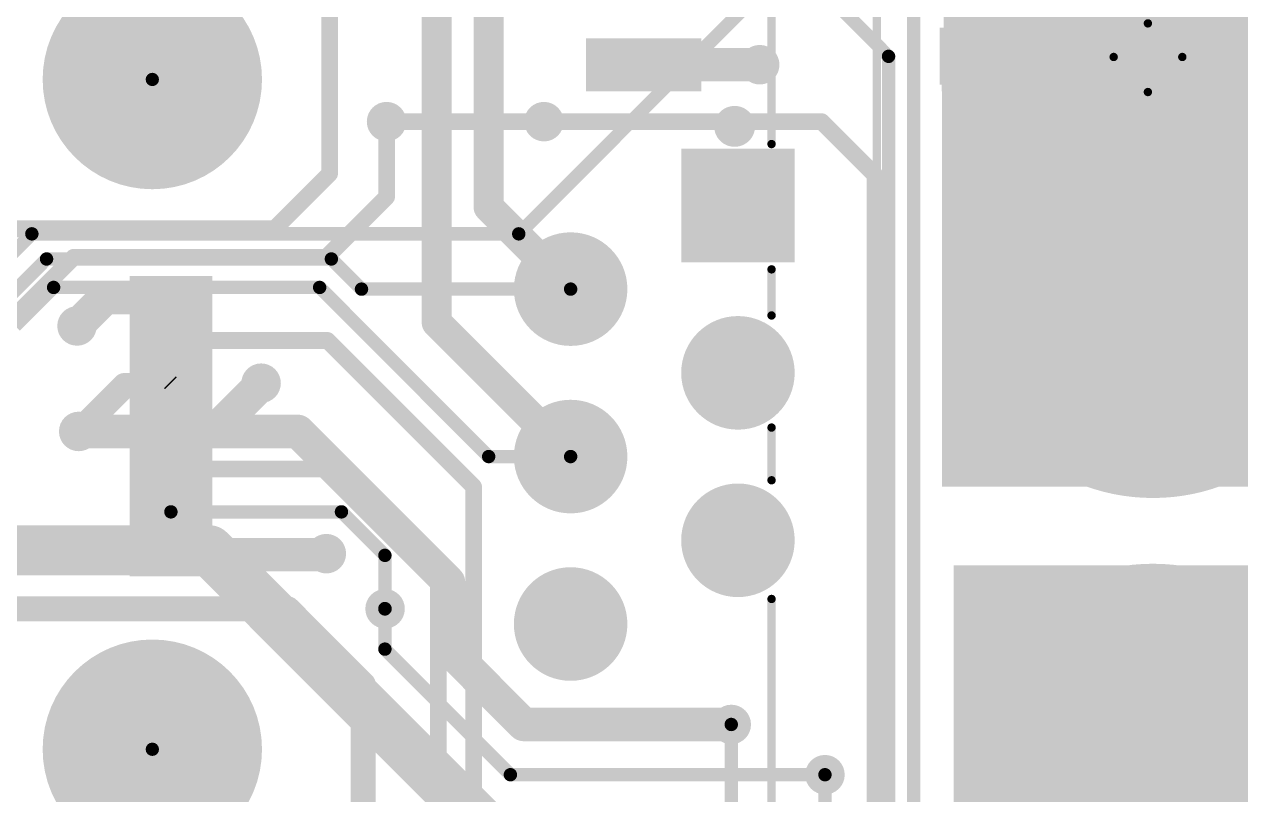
# Model space of a CAD drawing. Header units: millimetres. Extents: x -1.41 to 1.41, y -0.13 to 2.68.
# Drawn here: x -0.817 to -0.09, y 0.766 to 1.226 of the extents above; entities that cross this region are included whole.
import ezdxf

# ---------------------------------------------------------------- set-up
doc = ezdxf.new("R2010")
doc.units = ezdxf.units.MM
doc.header["$MEASUREMENT"] = 0
for name, color, linetype in [('BottomLayer', 5, 'Continuous'), ('BottomPaste', 16, 'Continuous'), ('BottomSolder', 6, 'Continuous'), ('Mechanical2', 216, 'Continuous'), ('MultiLayer', 9, 'Continuous'), ('PadHoleLayer', 156, 'Continuous'), ('TopLayer', 1, 'Continuous'), ('TopOverlay', 2, 'Continuous'), ('TopSolder', 216, 'Continuous'), ('ViaHoleLayer', 16, 'Continuous')]:
    doc.layers.add(name, color=color, linetype=linetype)

# ---------------------------------------------------------------- blocks, each defined once
blk = doc.blocks.new('SN74LVTH125PWR_B_1')
at = {"layer": 'BottomLayer'}
for points in [[(-0.12992, 0.08563), (-0.08858, 0.08563), (-0.08858, 0.06791), (-0.12992, 0.06791)], [(0.08858, 0.08563), (0.12992, 0.08563), (0.12992, 0.06791), (0.08858, 0.06791)], [(-0.12992, 0.06004), (-0.08858, 0.06004), (-0.08858, 0.04232), (-0.12992, 0.04232)], [(0.08858, 0.06004), (0.12992, 0.06004), (0.12992, 0.04232), (0.08858, 0.04232)], [(-0.12992, 0.03445), (-0.08858, 0.03445), (-0.08858, 0.01673), (-0.12992, 0.01673)], [(0.08858, 0.03445), (0.12992, 0.03445), (0.12992, 0.01673), (0.08858, 0.01673)], [(-0.12992, 0.00886), (-0.08858, 0.00886), (-0.08858, -0.00886), (-0.12992, -0.00886)], [(0.08858, 0.00886), (0.12992, 0.00886), (0.12992, -0.00886), (0.08858, -0.00886)], [(-0.12992, -0.01673), (-0.08858, -0.01673), (-0.08858, -0.03445), (-0.12992, -0.03445)], [(0.08858, -0.01673), (0.12992, -0.01673), (0.12992, -0.03445), (0.08858, -0.03445)], [(-0.12992, -0.04232), (-0.08858, -0.04232), (-0.08858, -0.06004), (-0.12992, -0.06004)], [(0.08858, -0.04232), (0.12992, -0.04232), (0.12992, -0.06004), (0.08858, -0.06004)], [(-0.12992, -0.06791), (-0.08858, -0.06791), (-0.08858, -0.08563), (-0.12992, -0.08563)], [(0.08858, -0.06791), (0.12992, -0.06791), (0.12992, -0.08563), (0.08858, -0.08563)]]:
    blk.add_hatch(color=5, dxfattribs=at).paths.add_polyline_path(points)
at = {"layer": 'BottomPaste'}
for points in [[(-0.12992, 0.08563), (-0.08858, 0.08563), (-0.08858, 0.06791), (-0.12992, 0.06791)], [(0.08858, 0.08563), (0.12992, 0.08563), (0.12992, 0.06791), (0.08858, 0.06791)], [(-0.12992, 0.06004), (-0.08858, 0.06004), (-0.08858, 0.04232), (-0.12992, 0.04232)], [(0.08858, 0.06004), (0.12992, 0.06004), (0.12992, 0.04232), (0.08858, 0.04232)], [(-0.12992, 0.03445), (-0.08858, 0.03445), (-0.08858, 0.01673), (-0.12992, 0.01673)], [(0.08858, 0.03445), (0.12992, 0.03445), (0.12992, 0.01673), (0.08858, 0.01673)], [(-0.12992, 0.00886), (-0.08858, 0.00886), (-0.08858, -0.00886), (-0.12992, -0.00886)], [(0.08858, 0.00886), (0.12992, 0.00886), (0.12992, -0.00886), (0.08858, -0.00886)], [(-0.12992, -0.01673), (-0.08858, -0.01673), (-0.08858, -0.03445), (-0.12992, -0.03445)], [(0.08858, -0.01673), (0.12992, -0.01673), (0.12992, -0.03445), (0.08858, -0.03445)], [(-0.12992, -0.04232), (-0.08858, -0.04232), (-0.08858, -0.06004), (-0.12992, -0.06004)], [(0.08858, -0.04232), (0.12992, -0.04232), (0.12992, -0.06004), (0.08858, -0.06004)], [(-0.12992, -0.06791), (-0.08858, -0.06791), (-0.08858, -0.08563), (-0.12992, -0.08563)], [(0.08858, -0.06791), (0.12992, -0.06791), (0.12992, -0.08563), (0.08858, -0.08563)]]:
    blk.add_hatch(color=16, dxfattribs=at).paths.add_polyline_path(points)
at = {"layer": 'BottomSolder'}
for points in [[(-0.13392, 0.08963), (-0.08458, 0.08963), (-0.08458, 0.06391), (-0.13392, 0.06391)], [(0.08458, 0.08963), (0.13392, 0.08963), (0.13392, 0.06391), (0.08458, 0.06391)], [(-0.13392, 0.06404), (-0.08458, 0.06404), (-0.08458, 0.03832), (-0.13392, 0.03832)], [(0.08458, 0.06404), (0.13392, 0.06404), (0.13392, 0.03832), (0.08458, 0.03832)], [(-0.13392, 0.03845), (-0.08458, 0.03845), (-0.08458, 0.01273), (-0.13392, 0.01273)], [(0.08458, 0.03845), (0.13392, 0.03845), (0.13392, 0.01273), (0.08458, 0.01273)], [(-0.13392, 0.01286), (-0.08458, 0.01286), (-0.08458, -0.01286), (-0.13392, -0.01286)], [(0.08458, 0.01286), (0.13392, 0.01286), (0.13392, -0.01286), (0.08458, -0.01286)], [(-0.13392, -0.01273), (-0.08458, -0.01273), (-0.08458, -0.03845), (-0.13392, -0.03845)], [(0.08458, -0.01273), (0.13392, -0.01273), (0.13392, -0.03845), (0.08458, -0.03845)], [(-0.13392, -0.03832), (-0.08458, -0.03832), (-0.08458, -0.06404), (-0.13392, -0.06404)], [(0.08458, -0.03832), (0.13392, -0.03832), (0.13392, -0.06404), (0.08458, -0.06404)], [(-0.13392, -0.06391), (-0.08458, -0.06391), (-0.08458, -0.08963), (-0.13392, -0.08963)], [(0.08458, -0.06391), (0.13392, -0.06391), (0.13392, -0.08963), (0.08458, -0.08963)]]:
    blk.add_hatch(color=6, dxfattribs=at).paths.add_polyline_path(points)
blk = doc.blocks.new('SOIC_8_B_13')
at = {"layer": 'BottomLayer'}
for points in [[(-0.13681, 0.06319), (-0.13681, 0.08681), (-0.07579, 0.08681), (-0.07579, 0.06319)], [(0.07579, 0.06319), (0.07579, 0.08681), (0.13681, 0.08681), (0.13681, 0.06319)], [(-0.13681, 0.01319), (-0.13681, 0.03681), (-0.07579, 0.03681), (-0.07579, 0.01319)], [(0.07579, 0.01319), (0.07579, 0.03681), (0.13681, 0.03681), (0.13681, 0.01319)], [(-0.13681, -0.03681), (-0.13681, -0.01319), (-0.07579, -0.01319), (-0.07579, -0.03681)], [(0.07579, -0.03681), (0.07579, -0.01319), (0.13681, -0.01319), (0.13681, -0.03681)], [(-0.13681, -0.08681), (-0.13681, -0.06319), (-0.07579, -0.06319), (-0.07579, -0.08681)], [(0.07579, -0.08681), (0.07579, -0.06319), (0.13681, -0.06319), (0.13681, -0.08681)]]:
    blk.add_hatch(color=5, dxfattribs=at).paths.add_polyline_path(points)
at = {"layer": 'BottomPaste'}
for points in [[(-0.13681, 0.06319), (-0.13681, 0.08681), (-0.07579, 0.08681), (-0.07579, 0.06319)], [(0.07579, 0.06319), (0.07579, 0.08681), (0.13681, 0.08681), (0.13681, 0.06319)], [(-0.13681, 0.01319), (-0.13681, 0.03681), (-0.07579, 0.03681), (-0.07579, 0.01319)], [(0.07579, 0.01319), (0.07579, 0.03681), (0.13681, 0.03681), (0.13681, 0.01319)], [(-0.13681, -0.03681), (-0.13681, -0.01319), (-0.07579, -0.01319), (-0.07579, -0.03681)], [(0.07579, -0.03681), (0.07579, -0.01319), (0.13681, -0.01319), (0.13681, -0.03681)], [(-0.13681, -0.08681), (-0.13681, -0.06319), (-0.07579, -0.06319), (-0.07579, -0.08681)], [(0.07579, -0.08681), (0.07579, -0.06319), (0.13681, -0.06319), (0.13681, -0.08681)]]:
    blk.add_hatch(color=16, dxfattribs=at).paths.add_polyline_path(points)
at = {"layer": 'BottomSolder'}
for points in [[(-0.14081, 0.05919), (-0.14081, 0.09081), (-0.07179, 0.09081), (-0.07179, 0.05919)], [(0.07179, 0.05919), (0.07179, 0.09081), (0.14081, 0.09081), (0.14081, 0.05919)], [(-0.14081, 0.00919), (-0.14081, 0.04081), (-0.07179, 0.04081), (-0.07179, 0.00919)], [(0.07179, 0.00919), (0.07179, 0.04081), (0.14081, 0.04081), (0.14081, 0.00919)], [(-0.14081, -0.04081), (-0.14081, -0.00919), (-0.07179, -0.00919), (-0.07179, -0.04081)], [(0.07179, -0.04081), (0.07179, -0.00919), (0.14081, -0.00919), (0.14081, -0.04081)], [(-0.14081, -0.09081), (-0.14081, -0.05919), (-0.07179, -0.05919), (-0.07179, -0.09081)], [(0.07179, -0.09081), (0.07179, -0.05919), (0.14081, -0.05919), (0.14081, -0.09081)]]:
    blk.add_hatch(color=6, dxfattribs=at).paths.add_polyline_path(points)
blk = doc.blocks.new('5520425_3_39')
at = {"layer": 'BottomLayer'}
blk.add_hatch(color=5, dxfattribs=at).paths.add_polyline_path([(-0.15472, 0.20492), (-0.09488, 0.20492), (-0.09488, 0.14508), (-0.15472, 0.14508)])
h = blk.add_hatch(color=5, dxfattribs=at)
edge = h.paths.add_edge_path()
edge.add_arc((-0.0248, 0.175), 0.02992, 0, 360)
h = blk.add_hatch(color=5, dxfattribs=at)
edge = h.paths.add_edge_path()
edge.add_arc((0.0752, 0.175), 0.02992, 0, 360)
h = blk.add_hatch(color=5, dxfattribs=at)
edge = h.paths.add_edge_path()
edge.add_arc((-0.0748, 0.075), 0.02992, 0, 360)
h = blk.add_hatch(color=5, dxfattribs=at)
edge = h.paths.add_edge_path()
edge.add_arc((0.0252, 0.075), 0.02992, 0, 360)
h = blk.add_hatch(color=5, dxfattribs=at)
edge = h.paths.add_edge_path()
edge.add_arc((0.1252, 0.075), 0.02992, 0, 360)
at = {"layer": 'BottomSolder'}
blk.add_hatch(color=6, dxfattribs=at).paths.add_polyline_path([(-0.15872, 0.20892), (-0.09088, 0.20892), (-0.09088, 0.14108), (-0.15872, 0.14108)])
h = blk.add_hatch(color=6, dxfattribs=at)
edge = h.paths.add_edge_path()
edge.add_arc((-0.0248, 0.175), 0.03392, 0, 360)
h = blk.add_hatch(color=6, dxfattribs=at)
edge = h.paths.add_edge_path()
edge.add_arc((0.0752, 0.175), 0.03392, 0, 360)
h = blk.add_hatch(color=6, dxfattribs=at)
edge = h.paths.add_edge_path()
edge.add_arc((-0.0748, 0.075), 0.03392, 0, 360)
h = blk.add_hatch(color=6, dxfattribs=at)
edge = h.paths.add_edge_path()
edge.add_arc((0.0252, 0.075), 0.03392, 0, 360)
h = blk.add_hatch(color=6, dxfattribs=at)
edge = h.paths.add_edge_path()
edge.add_arc((0.1252, 0.075), 0.03392, 0, 360)
h = blk.add_hatch(color=6, dxfattribs=at)
edge = h.paths.add_edge_path()
edge.add_arc((-0.2, -0.175), 0.004, 0, 360)
h = blk.add_hatch(color=6, dxfattribs=at)
edge = h.paths.add_edge_path()
edge.add_arc((0.2, -0.175), 0.004, 0, 360)
at = {"layer": 'MultiLayer'}
blk.add_hatch(color=9, dxfattribs=at).paths.add_polyline_path([(-0.15472, 0.20492), (-0.09488, 0.20492), (-0.09488, 0.14508), (-0.15472, 0.14508)])
h = blk.add_hatch(color=9, dxfattribs=at)
edge = h.paths.add_edge_path()
edge.add_arc((-0.0248, 0.175), 0.02992, 0, 360)
h = blk.add_hatch(color=9, dxfattribs=at)
edge = h.paths.add_edge_path()
edge.add_arc((0.0752, 0.175), 0.02992, 0, 360)
h = blk.add_hatch(color=9, dxfattribs=at)
edge = h.paths.add_edge_path()
edge.add_arc((-0.0748, 0.075), 0.02992, 0, 360)
h = blk.add_hatch(color=9, dxfattribs=at)
edge = h.paths.add_edge_path()
edge.add_arc((0.0252, 0.075), 0.02992, 0, 360)
h = blk.add_hatch(color=9, dxfattribs=at)
edge = h.paths.add_edge_path()
edge.add_arc((0.1252, 0.075), 0.02992, 0, 360)
at = {"layer": 'PadHoleLayer'}
h = blk.add_hatch(color=156, dxfattribs=at)
edge = h.paths.add_edge_path()
edge.add_arc((-0.1248, 0.175), 0.01772, 0, 360)
h = blk.add_hatch(color=156, dxfattribs=at)
edge = h.paths.add_edge_path()
edge.add_arc((-0.0248, 0.175), 0.01772, 0, 360)
h = blk.add_hatch(color=156, dxfattribs=at)
edge = h.paths.add_edge_path()
edge.add_arc((0.0752, 0.175), 0.01772, 0, 360)
h = blk.add_hatch(color=156, dxfattribs=at)
edge = h.paths.add_edge_path()
edge.add_arc((-0.0748, 0.075), 0.01772, 0, 360)
h = blk.add_hatch(color=156, dxfattribs=at)
edge = h.paths.add_edge_path()
edge.add_arc((0.0252, 0.075), 0.01772, 0, 360)
h = blk.add_hatch(color=156, dxfattribs=at)
edge = h.paths.add_edge_path()
edge.add_arc((0.1252, 0.075), 0.01772, 0, 360)
h = blk.add_hatch(color=156, dxfattribs=at)
edge = h.paths.add_edge_path()
edge.add_arc((-0.2, -0.175), 0.06555, 0, 360)
h = blk.add_hatch(color=156, dxfattribs=at)
edge = h.paths.add_edge_path()
edge.add_arc((0.2, -0.175), 0.06555, 0, 360)
at = {"layer": 'TopLayer'}
blk.add_hatch(color=1, dxfattribs=at).paths.add_polyline_path([(-0.15472, 0.20492), (-0.09488, 0.20492), (-0.09488, 0.14508), (-0.15472, 0.14508)])
h = blk.add_hatch(color=1, dxfattribs=at)
edge = h.paths.add_edge_path()
edge.add_arc((-0.0248, 0.175), 0.02992, 0, 360)
h = blk.add_hatch(color=1, dxfattribs=at)
edge = h.paths.add_edge_path()
edge.add_arc((0.0752, 0.175), 0.02992, 0, 360)
h = blk.add_hatch(color=1, dxfattribs=at)
edge = h.paths.add_edge_path()
edge.add_arc((-0.0748, 0.075), 0.02992, 0, 360)
h = blk.add_hatch(color=1, dxfattribs=at)
edge = h.paths.add_edge_path()
edge.add_arc((0.0252, 0.075), 0.02992, 0, 360)
h = blk.add_hatch(color=1, dxfattribs=at)
edge = h.paths.add_edge_path()
edge.add_arc((0.1252, 0.075), 0.02992, 0, 360)
at = {"layer": 'TopSolder'}
blk.add_hatch(color=216, dxfattribs=at).paths.add_polyline_path([(-0.15872, 0.20892), (-0.09088, 0.20892), (-0.09088, 0.14108), (-0.15872, 0.14108)])
h = blk.add_hatch(color=216, dxfattribs=at)
edge = h.paths.add_edge_path()
edge.add_arc((-0.0248, 0.175), 0.03392, 0, 360)
h = blk.add_hatch(color=216, dxfattribs=at)
edge = h.paths.add_edge_path()
edge.add_arc((0.0752, 0.175), 0.03392, 0, 360)
h = blk.add_hatch(color=216, dxfattribs=at)
edge = h.paths.add_edge_path()
edge.add_arc((-0.0748, 0.075), 0.03392, 0, 360)
h = blk.add_hatch(color=216, dxfattribs=at)
edge = h.paths.add_edge_path()
edge.add_arc((0.0252, 0.075), 0.03392, 0, 360)
h = blk.add_hatch(color=216, dxfattribs=at)
edge = h.paths.add_edge_path()
edge.add_arc((0.1252, 0.075), 0.03392, 0, 360)
h = blk.add_hatch(color=216, dxfattribs=at)
edge = h.paths.add_edge_path()
edge.add_arc((-0.2, -0.175), 0.004, 0, 360)
h = blk.add_hatch(color=216, dxfattribs=at)
edge = h.paths.add_edge_path()
edge.add_arc((0.2, -0.175), 0.004, 0, 360)
at = {"layer": 'TopOverlay', "const_width": 0.005}
for points in [[(-0.26752, -0.1002), (-0.26752, 0.19508)], [(-0.16142, 0.19508), (-0.26752, 0.19508)], [(-0.05906, 0.19508), (-0.08661, 0.19508)], [(0.03937, 0.19508), (0.00787, 0.19508)], [(0.26752, 0.19508), (0.11024, 0.19508)], [(0.26752, -0.10807), (0.26752, 0.19508)], [(-0.26752, -0.43524), (-0.26752, -0.24193)], [(0.26752, -0.43524), (0.26752, -0.24193)], [(0.26752, -0.43524), (-0.26752, -0.43524)]]:
    blk.add_lwpolyline(points, dxfattribs=at)
at = {"layer": 'TopOverlay'}
for points, const_width in [([(-0.26877, 0.19508, 1), (-0.26627, 0.19508, 1)], 0.0025), ([(-0.26877, 0.19508, 1), (-0.26627, 0.19508, 1)], 0.0025), ([(-0.16267, 0.19508, 1), (-0.16017, 0.19508, 1)], 0.0025), ([(-0.08786, 0.19508, 1), (-0.08536, 0.19508, 1)], 0.0025), ([(-0.06031, 0.19508, 1), (-0.05781, 0.19508, 1)], 0.0025), ([(0.00662, 0.19508, 1), (0.00912, 0.19508, 1)], 0.0025), ([(0.03812, 0.19508, 1), (0.04062, 0.19508, 1)], 0.0025), ([(0.10899, 0.19508, 1), (0.11149, 0.19508, 1)], 0.0025), ([(0.26627, 0.19508, 1), (0.26877, 0.19508, 1)], 0.0025), ([(0.26627, 0.19508, 1), (0.26877, 0.19508, 1)], 0.0025), ([(-0.16479, 0.173, 1), (-0.17921, 0.173, 1)], 0.01), ([(-0.18171, 0.173, 1), (-0.17671, 0.173, 1)], 0.005), ([(-0.16729, 0.173, 1), (-0.16229, 0.173, 1)], 0.005), ([(-0.26877, -0.1002, 1), (-0.26627, -0.1002, 1)], 0.0025), ([(0.26627, -0.10807, 1), (0.26877, -0.10807, 1)], 0.0025), ([(-0.26877, -0.24193, 1), (-0.26627, -0.24193, 1)], 0.0025), ([(0.26627, -0.24193, 1), (0.26877, -0.24193, 1)], 0.0025), ([(-0.26877, -0.43524, 1), (-0.26627, -0.43524, 1)], 0.0025), ([(-0.26877, -0.43524, 1), (-0.26627, -0.43524, 1)], 0.0025), ([(0.26627, -0.43524, 1), (0.26877, -0.43524, 1)], 0.0025), ([(0.26627, -0.43524, 1), (0.26877, -0.43524, 1)], 0.0025)]:
    blk.add_lwpolyline(points, format="xyb", close=True, dxfattribs=dict(at, const_width=const_width))
blk = doc.blocks.new('PRT_10474_130')
at = {"layer": 'BottomLayer'}
h = blk.add_hatch(color=5, dxfattribs=at)
edge = h.paths.add_edge_path()
edge.add_arc((-0.1378, 0), 0.11417, 0, 360)
h = blk.add_hatch(color=5, dxfattribs=at)
edge = h.paths.add_edge_path()
edge.add_arc((0.1378, 0), 0.11417, 0, 360)
at = {"layer": 'BottomSolder'}
h = blk.add_hatch(color=6, dxfattribs=at)
edge = h.paths.add_edge_path()
edge.add_arc((-0.1378, 0), 0.11817, 0, 360)
h = blk.add_hatch(color=6, dxfattribs=at)
edge = h.paths.add_edge_path()
edge.add_arc((0.1378, 0), 0.11817, 0, 360)
at = {"layer": 'MultiLayer'}
h = blk.add_hatch(color=9, dxfattribs=at)
edge = h.paths.add_edge_path()
edge.add_arc((-0.1378, 0), 0.11417, 0, 360)
h = blk.add_hatch(color=9, dxfattribs=at)
edge = h.paths.add_edge_path()
edge.add_arc((0.1378, 0), 0.11417, 0, 360)
at = {"layer": 'PadHoleLayer'}
h = blk.add_hatch(color=156, dxfattribs=at)
edge = h.paths.add_edge_path()
edge.add_arc((-0.1378, 0), 0.09055, 0, 360)
h = blk.add_hatch(color=156, dxfattribs=at)
edge = h.paths.add_edge_path()
edge.add_arc((0.1378, 0), 0.09055, 0, 360)
at = {"layer": 'TopLayer'}
h = blk.add_hatch(color=1, dxfattribs=at)
edge = h.paths.add_edge_path()
edge.add_arc((-0.1378, 0), 0.11417, 0, 360)
h = blk.add_hatch(color=1, dxfattribs=at)
edge = h.paths.add_edge_path()
edge.add_arc((0.1378, 0), 0.11417, 0, 360)
at = {"layer": 'TopSolder'}
h = blk.add_hatch(color=216, dxfattribs=at)
edge = h.paths.add_edge_path()
edge.add_arc((-0.1378, 0), 0.11817, 0, 360)
h = blk.add_hatch(color=216, dxfattribs=at)
edge = h.paths.add_edge_path()
edge.add_arc((0.1378, 0), 0.11817, 0, 360)
at = {"layer": 'TopOverlay', "const_width": 0.005}
for points in [[(-0.21, 0.165), (-0.266, 0.109)], [(-0.21, 0.165), (0.311, 0.165)], [(0.311, 0.165), (0.311, -0.16)], [(-0.266, 0.109), (-0.318, 0.057)], [(-0.318, 0.057), (-0.318, -0.052)], [(0.283, 0.02345), (0.283, -0.01755)], [(-0.30308, 0.003), (-0.26208, 0.003)], [(0.26208, 0.003), (0.30308, 0.003)], [(-0.318, -0.052), (-0.266, -0.104)], [(-0.266, -0.104), (-0.21, -0.16)], [(-0.21, -0.16), (0.311, -0.16)]]:
    blk.add_lwpolyline(points, dxfattribs=at)
at = {"layer": 'TopOverlay', "const_width": 0.0025}
for points in [[(-0.21125, 0.165, 1), (-0.20875, 0.165, 1)], [(-0.21125, 0.165, 1), (-0.20875, 0.165, 1)], [(0.30975, 0.165, 1), (0.31225, 0.165, 1)], [(0.30975, 0.165, 1), (0.31225, 0.165, 1)], [(-0.26725, 0.109, 1), (-0.26475, 0.109, 1)], [(-0.26725, 0.109, 1), (-0.26475, 0.109, 1)], [(-0.31925, 0.057, 1), (-0.31675, 0.057, 1)], [(-0.31925, 0.057, 1), (-0.31675, 0.057, 1)], [(0.28175, 0.02345, 1), (0.28425, 0.02345, 1)], [(-0.30433, 0.003, 1), (-0.30183, 0.003, 1)], [(-0.26333, 0.003, 1), (-0.26083, 0.003, 1)], [(0.26083, 0.003, 1), (0.26333, 0.003, 1)], [(0.30183, 0.003, 1), (0.30433, 0.003, 1)], [(0.28175, -0.01755, 1), (0.28425, -0.01755, 1)], [(-0.31925, -0.052, 1), (-0.31675, -0.052, 1)], [(-0.31925, -0.052, 1), (-0.31675, -0.052, 1)], [(-0.26725, -0.104, 1), (-0.26475, -0.104, 1)], [(-0.26725, -0.104, 1), (-0.26475, -0.104, 1)], [(-0.21125, -0.16, 1), (-0.20875, -0.16, 1)], [(-0.21125, -0.16, 1), (-0.20875, -0.16, 1)], [(0.30975, -0.16, 1), (0.31225, -0.16, 1)], [(0.30975, -0.16, 1), (0.31225, -0.16, 1)]]:
    blk.add_lwpolyline(points, format="xyb", close=True, dxfattribs=at)

msp = doc.modelspace()

# ---------------------------------------------------------------- hatches: boundary and pattern name
at = {"layer": 'BottomLayer'}
for points in [[(-0.082, 1.294), (-0.18704, 1.294), (-0.18704, 1.19), (-0.082, 1.19)], [(-0.152, 1.19), (-0.152, 1.22404), (-0.26943, 1.22404), (-0.26943, 1.19)], [(-0.261, 0.72), (-0.03, 0.72), (-0.03, 0.903), (-0.261, 0.903)], [(-0.102, 0.775), (0.28, 0.775), (0.28, 0.842), (-0.102, 0.842)]]:
    msp.add_hatch(color=5, dxfattribs=at).paths.add_polyline_path(points)
h = msp.add_hatch(color=5, dxfattribs=at)
edge = h.paths.add_edge_path()
edge.add_arc((-0.377, 1.202), 0.01181, 0, 360)
h = msp.add_hatch(color=5, dxfattribs=at)
edge = h.paths.add_edge_path()
edge.add_arc((-0.6, 1.168), 0.01181, 0, 360)
h = msp.add_hatch(color=5, dxfattribs=at)
edge = h.paths.add_edge_path()
edge.add_arc((-0.50595, 1.168), 0.01181, 0, 360)
h = msp.add_hatch(color=5, dxfattribs=at)
edge = h.paths.add_edge_path()
edge.add_arc((-0.785, 1.046), 0.01181, 0, 360)
h = msp.add_hatch(color=5, dxfattribs=at)
edge = h.paths.add_edge_path()
edge.add_arc((-0.675, 1.01181), 0.01181, 0, 360)
h = msp.add_hatch(color=5, dxfattribs=at)
edge = h.paths.add_edge_path()
edge.add_arc((-0.784, 0.983), 0.01181, 0, 360)
h = msp.add_hatch(color=5, dxfattribs=at)
edge = h.paths.add_edge_path()
edge.add_arc((-0.796, 0.912), 0.01181, 0, 360)
h = msp.add_hatch(color=5, dxfattribs=at)
edge = h.paths.add_edge_path()
edge.add_arc((-0.636, 0.91), 0.01181, 0, 360)
h = msp.add_hatch(color=5, dxfattribs=at)
edge = h.paths.add_edge_path()
edge.add_arc((-0.6009, 0.8771), 0.01181, 0, 360)
h = msp.add_hatch(color=5, dxfattribs=at)
edge = h.paths.add_edge_path()
edge.add_arc((-0.394, 0.808), 0.01181, 0, 360)
h = msp.add_hatch(color=5, dxfattribs=at)
edge = h.paths.add_edge_path()
edge.add_arc((-0.338, 0.778), 0.01181, 0, 360)
at = {"layer": 'BottomSolder'}
h = msp.add_hatch(color=6, dxfattribs=at)
edge = h.paths.add_edge_path()
edge.add_arc((-0.377, 1.202), 0.00591, 0, 360)
h = msp.add_hatch(color=6, dxfattribs=at)
edge = h.paths.add_edge_path()
edge.add_arc((-0.6, 1.168), 0.00591, 0, 360)
h = msp.add_hatch(color=6, dxfattribs=at)
edge = h.paths.add_edge_path()
edge.add_arc((-0.50595, 1.168), 0.00591, 0, 360)
h = msp.add_hatch(color=6, dxfattribs=at)
edge = h.paths.add_edge_path()
edge.add_arc((-0.785, 1.046), 0.00591, 0, 360)
h = msp.add_hatch(color=6, dxfattribs=at)
edge = h.paths.add_edge_path()
edge.add_arc((-0.675, 1.01181), 0.00591, 0, 360)
h = msp.add_hatch(color=6, dxfattribs=at)
edge = h.paths.add_edge_path()
edge.add_arc((-0.784, 0.983), 0.00591, 0, 360)
h = msp.add_hatch(color=6, dxfattribs=at)
edge = h.paths.add_edge_path()
edge.add_arc((-0.796, 0.912), 0.00591, 0, 360)
h = msp.add_hatch(color=6, dxfattribs=at)
edge = h.paths.add_edge_path()
edge.add_arc((-0.636, 0.91), 0.00591, 0, 360)
h = msp.add_hatch(color=6, dxfattribs=at)
edge = h.paths.add_edge_path()
edge.add_arc((-0.6009, 0.8771), 0.00591, 0, 360)
h = msp.add_hatch(color=6, dxfattribs=at)
edge = h.paths.add_edge_path()
edge.add_arc((-0.394, 0.808), 0.00591, 0, 360)
h = msp.add_hatch(color=6, dxfattribs=at)
edge = h.paths.add_edge_path()
edge.add_arc((-0.338, 0.778), 0.00591, 0, 360)
at = {"layer": 'TopLayer'}
for points in [[(-0.267, 1.178), (0.107, 1.178), (0.107, 1.243), (-0.267, 1.243)], [(-0.268, 0.95), (-0.031, 0.95), (-0.031, 1.221), (-0.268, 1.221)]]:
    msp.add_hatch(color=1, dxfattribs=at).paths.add_polyline_path(points)
h = msp.add_hatch(color=1, dxfattribs=at)
edge = h.paths.add_edge_path()
edge.add_arc((-0.377, 1.202), 0.01181, 0, 360)
h = msp.add_hatch(color=1, dxfattribs=at)
edge = h.paths.add_edge_path()
edge.add_arc((-0.6, 1.168), 0.01181, 0, 360)
h = msp.add_hatch(color=1, dxfattribs=at)
edge = h.paths.add_edge_path()
edge.add_arc((-0.50595, 1.168), 0.01181, 0, 360)
h = msp.add_hatch(color=1, dxfattribs=at)
edge = h.paths.add_edge_path()
edge.add_arc((-0.785, 1.046), 0.01181, 0, 360)
h = msp.add_hatch(color=1, dxfattribs=at)
edge = h.paths.add_edge_path()
edge.add_arc((-0.675, 1.01181), 0.01181, 0, 360)
h = msp.add_hatch(color=1, dxfattribs=at)
edge = h.paths.add_edge_path()
edge.add_arc((-0.784, 0.983), 0.01181, 0, 360)
h = msp.add_hatch(color=1, dxfattribs=at)
edge = h.paths.add_edge_path()
edge.add_arc((-0.796, 0.912), 0.01181, 0, 360)
h = msp.add_hatch(color=1, dxfattribs=at)
edge = h.paths.add_edge_path()
edge.add_arc((-0.636, 0.91), 0.01181, 0, 360)
h = msp.add_hatch(color=1, dxfattribs=at)
edge = h.paths.add_edge_path()
edge.add_arc((-0.6009, 0.8771), 0.01181, 0, 360)
h = msp.add_hatch(color=1, dxfattribs=at)
edge = h.paths.add_edge_path()
edge.add_arc((-0.394, 0.808), 0.01181, 0, 360)
h = msp.add_hatch(color=1, dxfattribs=at)
edge = h.paths.add_edge_path()
edge.add_arc((-0.338, 0.778), 0.01181, 0, 360)
at = {"layer": 'TopSolder'}
h = msp.add_hatch(color=216, dxfattribs=at)
edge = h.paths.add_edge_path()
edge.add_arc((-0.377, 1.202), 0.00591, 0, 360)
h = msp.add_hatch(color=216, dxfattribs=at)
edge = h.paths.add_edge_path()
edge.add_arc((-0.6, 1.168), 0.00591, 0, 360)
h = msp.add_hatch(color=216, dxfattribs=at)
edge = h.paths.add_edge_path()
edge.add_arc((-0.50595, 1.168), 0.00591, 0, 360)
h = msp.add_hatch(color=216, dxfattribs=at)
edge = h.paths.add_edge_path()
edge.add_arc((-0.785, 1.046), 0.00591, 0, 360)
h = msp.add_hatch(color=216, dxfattribs=at)
edge = h.paths.add_edge_path()
edge.add_arc((-0.675, 1.01181), 0.00591, 0, 360)
h = msp.add_hatch(color=216, dxfattribs=at)
edge = h.paths.add_edge_path()
edge.add_arc((-0.784, 0.983), 0.00591, 0, 360)
h = msp.add_hatch(color=216, dxfattribs=at)
edge = h.paths.add_edge_path()
edge.add_arc((-0.796, 0.912), 0.00591, 0, 360)
h = msp.add_hatch(color=216, dxfattribs=at)
edge = h.paths.add_edge_path()
edge.add_arc((-0.636, 0.91), 0.00591, 0, 360)
h = msp.add_hatch(color=216, dxfattribs=at)
edge = h.paths.add_edge_path()
edge.add_arc((-0.6009, 0.8771), 0.00591, 0, 360)
h = msp.add_hatch(color=216, dxfattribs=at)
edge = h.paths.add_edge_path()
edge.add_arc((-0.394, 0.808), 0.00591, 0, 360)
h = msp.add_hatch(color=216, dxfattribs=at)
edge = h.paths.add_edge_path()
edge.add_arc((-0.338, 0.778), 0.00591, 0, 360)
at = {"layer": 'ViaHoleLayer'}
h = msp.add_hatch(color=16, dxfattribs=at)
edge = h.paths.add_edge_path()
edge.add_arc((-0.377, 1.202), 0.00591, 0, 360)
h = msp.add_hatch(color=16, dxfattribs=at)
edge = h.paths.add_edge_path()
edge.add_arc((-0.6, 1.168), 0.00591, 0, 360)
h = msp.add_hatch(color=16, dxfattribs=at)
edge = h.paths.add_edge_path()
edge.add_arc((-0.50595, 1.168), 0.00591, 0, 360)
h = msp.add_hatch(color=16, dxfattribs=at)
edge = h.paths.add_edge_path()
edge.add_arc((-0.785, 1.046), 0.00591, 0, 360)
h = msp.add_hatch(color=16, dxfattribs=at)
edge = h.paths.add_edge_path()
edge.add_arc((-0.675, 1.01181), 0.00591, 0, 360)
h = msp.add_hatch(color=16, dxfattribs=at)
edge = h.paths.add_edge_path()
edge.add_arc((-0.784, 0.983), 0.00591, 0, 360)
h = msp.add_hatch(color=16, dxfattribs=at)
edge = h.paths.add_edge_path()
edge.add_arc((-0.796, 0.912), 0.00591, 0, 360)
h = msp.add_hatch(color=16, dxfattribs=at)
edge = h.paths.add_edge_path()
edge.add_arc((-0.636, 0.91), 0.00591, 0, 360)
h = msp.add_hatch(color=16, dxfattribs=at)
edge = h.paths.add_edge_path()
edge.add_arc((-0.6009, 0.8771), 0.00591, 0, 360)
h = msp.add_hatch(color=16, dxfattribs=at)
edge = h.paths.add_edge_path()
edge.add_arc((-0.394, 0.808), 0.00591, 0, 360)
h = msp.add_hatch(color=16, dxfattribs=at)
edge = h.paths.add_edge_path()
edge.add_arc((-0.338, 0.778), 0.00591, 0, 360)

# ---------------------------------------------------------------- linework, layer by layer
at = {"layer": 'BottomLayer'}
for points, const_width in [([(-0.57, 1.04799), (-0.57, 1.535)], 0.018), ([(-0.539, 1.11699), (-0.539, 1.48861)], 0.018), ([(-0.63405, 1.13695), (-0.63405, 1.25105)], 0.01), ([(-0.4463, 1.202), (-0.377, 1.202)], 0.02), ([(-0.6, 1.123), (-0.6, 1.168)], 0.01), ([(-0.50595, 1.168), (-0.34, 1.168)], 0.01), ([(-0.34, 1.168), (-0.308, 1.136)], 0.01), ([(-0.667, 1.104), (-0.63405, 1.13695)], 0.01), ([(-0.308, 0.74063), (-0.308, 1.136)], 0.01), ([(-0.636, 1.087), (-0.6, 1.123)], 0.01), ([(-0.539, 1.11699), (-0.49, 1.06799)], 0.018), ([(-0.825, 1.104), (-0.667, 1.104)], 0.01), ([(-0.822, 1.052), (-0.787, 1.087)], 0.01), ([(-0.787, 1.087), (-0.636, 1.087)], 0.01), ([(-0.785, 1.046), (-0.76808, 1.06292)], 0.02), ([(-0.76808, 1.06292), (-0.7289, 1.06292)], 0.02), ([(-0.57, 1.04799), (-0.49, 0.96799)], 0.018), ([(-0.7289, 1.03733), (-0.63533, 1.03733)], 0.01), ([(-0.63533, 1.03733), (-0.548, 0.95)], 0.01), ([(-0.784, 0.983), (-0.75662, 1.01038)], 0.015), ([(-0.75662, 1.01038), (-0.74207, 1.01038)], 0.015), ([(-0.74207, 1.01038), (-0.7415, 1.01095)], 0.015), ([(-0.7415, 1.01095), (-0.73109, 1.01095)], 0.015), ([(-0.69985, 0.98615), (-0.675, 1.011)], 0.02), ([(-0.675, 1.011), (-0.675, 1.01181)], 0.02), ([(-0.72953, 1.01237), (-0.7289, 1.01174)], 0.01), ([(-0.7289, 0.98615), (-0.69985, 0.98615)], 0.02), ([(-0.7289, 0.96056), (-0.62656, 0.96056)], 0.01), ([(-0.62656, 0.96056), (-0.569, 0.903)], 0.01), ([(-0.548, 0.595), (-0.548, 0.95)], 0.01), ([(-0.7289, 0.93497), (-0.62697, 0.93497)], 0.008), ([(-0.62697, 0.93497), (-0.601, 0.909)], 0.008), ([(-0.864, 0.912), (-0.796, 0.912)], 0.03), ([(-0.7289, 0.90938), (-0.63662, 0.90938)], 0.02), ([(-0.601, 0.87721), (-0.601, 0.909)], 0.008), ([(-0.569, 0.605), (-0.569, 0.903)], 0.01), ([(-0.915, 0.877), (-0.659, 0.877)], 0.015), ([(-0.659, 0.877), (-0.614, 0.832)], 0.015), ([(-0.601, 0.87721), (-0.6009, 0.8771)], 0.008), ([(-0.614, 0.717), (-0.614, 0.832)], 0.015), ([(-0.394, 0.752), (-0.394, 0.808)], 0.008), ([(-0.338, 0.74), (-0.338, 0.778)], 0.008)]:
    msp.add_lwpolyline(points, dxfattribs=dict(at, const_width=const_width))
for points, const_width in [([(-0.4513, 1.202, 1), (-0.4413, 1.202, 1)], 0.01), ([(-0.382, 1.202, 1), (-0.372, 1.202, 1)], 0.01), ([(-0.6025, 1.168, 1), (-0.5975, 1.168, 1)], 0.005), ([(-0.50845, 1.168, 1), (-0.50345, 1.168, 1)], 0.005), ([(-0.3425, 1.168, 1), (-0.3375, 1.168, 1)], 0.005), ([(-0.3425, 1.168, 1), (-0.3375, 1.168, 1)], 0.005), ([(-0.63655, 1.13695, 1), (-0.63155, 1.13695, 1)], 0.005), ([(-0.63655, 1.13695, 1), (-0.63155, 1.13695, 1)], 0.005), ([(-0.3105, 1.136, 1), (-0.3055, 1.136, 1)], 0.005), ([(-0.3105, 1.136, 1), (-0.3055, 1.136, 1)], 0.005), ([(-0.6025, 1.123, 1), (-0.5975, 1.123, 1)], 0.005), ([(-0.6025, 1.123, 1), (-0.5975, 1.123, 1)], 0.005), ([(-0.5435, 1.11699, 1), (-0.5345, 1.11699, 1)], 0.009), ([(-0.5435, 1.11699, 1), (-0.5345, 1.11699, 1)], 0.009), ([(-0.6695, 1.104, 1), (-0.6645, 1.104, 1)], 0.005), ([(-0.6695, 1.104, 1), (-0.6645, 1.104, 1)], 0.005), ([(-0.7895, 1.087, 1), (-0.7845, 1.087, 1)], 0.005), ([(-0.7895, 1.087, 1), (-0.7845, 1.087, 1)], 0.005), ([(-0.6385, 1.087, 1), (-0.6335, 1.087, 1)], 0.005), ([(-0.6385, 1.087, 1), (-0.6335, 1.087, 1)], 0.005), ([(-0.4945, 1.06799, 1), (-0.4855, 1.06799, 1)], 0.009), ([(-0.77308, 1.06292, 1), (-0.76308, 1.06292, 1)], 0.01), ([(-0.77308, 1.06292, 1), (-0.76308, 1.06292, 1)], 0.01), ([(-0.7339, 1.06292, 1), (-0.7239, 1.06292, 1)], 0.01), ([(-0.79, 1.046, 1), (-0.78, 1.046, 1)], 0.01), ([(-0.5745, 1.04799, 1), (-0.5655, 1.04799, 1)], 0.009), ([(-0.5745, 1.04799, 1), (-0.5655, 1.04799, 1)], 0.009), ([(-0.7314, 1.03733, 1), (-0.7264, 1.03733, 1)], 0.005), ([(-0.63783, 1.03733, 1), (-0.63283, 1.03733, 1)], 0.005), ([(-0.63783, 1.03733, 1), (-0.63283, 1.03733, 1)], 0.005), ([(-0.76037, 1.01038, 1), (-0.75287, 1.01038, 1)], 0.0075), ([(-0.76037, 1.01038, 1), (-0.75287, 1.01038, 1)], 0.0075), ([(-0.74582, 1.01038, 1), (-0.73832, 1.01038, 1)], 0.0075), ([(-0.74582, 1.01038, 1), (-0.73832, 1.01038, 1)], 0.0075), ([(-0.74525, 1.01095, 1), (-0.73775, 1.01095, 1)], 0.0075), ([(-0.74525, 1.01095, 1), (-0.73775, 1.01095, 1)], 0.0075), ([(-0.73484, 1.01095, 1), (-0.72734, 1.01095, 1)], 0.0075), ([(-0.68, 1.01181, 1), (-0.67, 1.01181, 1)], 0.01), ([(-0.68, 1.011, 1), (-0.67, 1.011, 1)], 0.01), ([(-0.68, 1.011, 1), (-0.67, 1.011, 1)], 0.01), ([(-0.73203, 1.01237, 1), (-0.72703, 1.01237, 1)], 0.005), ([(-0.7314, 1.01174, 1), (-0.7264, 1.01174, 1)], 0.005), ([(-0.7339, 0.98615, 1), (-0.7239, 0.98615, 1)], 0.01), ([(-0.70485, 0.98615, 1), (-0.69485, 0.98615, 1)], 0.01), ([(-0.70485, 0.98615, 1), (-0.69485, 0.98615, 1)], 0.01), ([(-0.78775, 0.983, 1), (-0.78025, 0.983, 1)], 0.0075), ([(-0.4945, 0.96799, 1), (-0.4855, 0.96799, 1)], 0.009), ([(-0.7314, 0.96056, 1), (-0.7264, 0.96056, 1)], 0.005), ([(-0.62906, 0.96056, 1), (-0.62406, 0.96056, 1)], 0.005), ([(-0.62906, 0.96056, 1), (-0.62406, 0.96056, 1)], 0.005), ([(-0.5505, 0.95, 1), (-0.5455, 0.95, 1)], 0.005), ([(-0.5505, 0.95, 1), (-0.5455, 0.95, 1)], 0.005), ([(-0.7309, 0.93497, 1), (-0.7269, 0.93497, 1)], 0.004), ([(-0.62897, 0.93497, 1), (-0.62497, 0.93497, 1)], 0.004), ([(-0.62897, 0.93497, 1), (-0.62497, 0.93497, 1)], 0.004), ([(-0.8035, 0.912, 1), (-0.7885, 0.912, 1)], 0.015), ([(-0.7339, 0.90938, 1), (-0.7239, 0.90938, 1)], 0.01), ([(-0.64162, 0.90938, 1), (-0.63162, 0.90938, 1)], 0.01), ([(-0.603, 0.909, 1), (-0.599, 0.909, 1)], 0.004), ([(-0.603, 0.909, 1), (-0.599, 0.909, 1)], 0.004), ([(-0.5715, 0.903, 1), (-0.5665, 0.903, 1)], 0.005), ([(-0.5715, 0.903, 1), (-0.5665, 0.903, 1)], 0.005), ([(-0.66275, 0.877, 1), (-0.65525, 0.877, 1)], 0.0075), ([(-0.66275, 0.877, 1), (-0.65525, 0.877, 1)], 0.0075), ([(-0.603, 0.87721, 1), (-0.599, 0.87721, 1)], 0.004), ([(-0.603, 0.87721, 1), (-0.599, 0.87721, 1)], 0.004), ([(-0.6029, 0.8771, 1), (-0.5989, 0.8771, 1)], 0.004), ([(-0.61775, 0.832, 1), (-0.61025, 0.832, 1)], 0.0075), ([(-0.61775, 0.832, 1), (-0.61025, 0.832, 1)], 0.0075), ([(-0.396, 0.808, 1), (-0.392, 0.808, 1)], 0.004), ([(-0.34, 0.778, 1), (-0.336, 0.778, 1)], 0.004)]:
    msp.add_lwpolyline(points, format="xyb", close=True, dxfattribs=dict(at, const_width=const_width))
at = {"layer": 'Mechanical2', "const_width": 0.015}
msp.add_lwpolyline([(1.39764, 1.27953, 1), (-1.39764, 1.27953, 1)], format="xyb", close=True, dxfattribs=at)
at = {"layer": 'TopLayer'}
for points, const_width in [([(-0.521, 1.101), (-0.32, 1.302)], 0.008), ([(-0.285, 0.565), (-0.285, 1.252)], 0.008), ([(-0.333, 1.24), (-0.3, 1.207)], 0.008), ([(-0.142, 1.04659), (-0.142, 1.16636)], 0.1), ([(-0.3, 0.549), (-0.3, 1.207)], 0.008), ([(-0.6, 1.168), (-0.50595, 1.168)], 0.01), ([(-0.50595, 1.168), (-0.505, 1.168)], 0.01), ([(-0.86, 1.053), (-0.812, 1.101)], 0.008), ([(-0.812, 1.101), (-0.521, 1.101)], 0.008), ([(-0.837, 1.05221), (-0.80321, 1.086)], 0.008), ([(-0.80321, 1.086), (-0.633, 1.086)], 0.008), ([(-0.633, 1.086), (-0.61499, 1.06799)], 0.008), ([(-0.822, 1.046), (-0.799, 1.069)], 0.008), ([(-0.799, 1.069), (-0.64, 1.069)], 0.008), ([(-0.64, 1.069), (-0.53899, 0.96799)], 0.008), ([(-0.61499, 1.06799), (-0.49, 1.06799)], 0.008), ([(-0.784, 0.983), (-0.653, 0.983)], 0.02), ([(-0.653, 0.983), (-0.563, 0.893)], 0.02), ([(-0.53899, 0.96799), (-0.49, 0.96799)], 0.008), ([(-0.796, 0.912), (-0.706, 0.912)], 0.03), ([(-0.706, 0.912), (-0.545, 0.751)], 0.03), ([(-0.563, 0.853), (-0.563, 0.893)], 0.02), ([(-0.601, 0.877), (-0.6009, 0.8771)], 0.008), ([(-0.601, 0.853), (-0.601, 0.877)], 0.008), ([(-0.563, 0.853), (-0.518, 0.808)], 0.02), ([(-0.601, 0.853), (-0.526, 0.778)], 0.008), ([(-0.518, 0.808), (-0.394, 0.808)], 0.02), ([(-0.526, 0.778), (-0.338, 0.778)], 0.008)]:
    msp.add_lwpolyline(points, dxfattribs=dict(at, const_width=const_width))
for points, const_width in [([(-0.167, 1.16636, 1), (-0.117, 1.16636, 1)], 0.05), ([(-0.302, 1.207, 1), (-0.298, 1.207, 1)], 0.004), ([(-0.302, 1.207, 1), (-0.298, 1.207, 1)], 0.004), ([(-0.6025, 1.168, 1), (-0.5975, 1.168, 1)], 0.005), ([(-0.50845, 1.168, 1), (-0.50345, 1.168, 1)], 0.005), ([(-0.50845, 1.168, 1), (-0.50345, 1.168, 1)], 0.005), ([(-0.5075, 1.168, 1), (-0.5025, 1.168, 1)], 0.005), ([(-0.814, 1.101, 1), (-0.81, 1.101, 1)], 0.004), ([(-0.814, 1.101, 1), (-0.81, 1.101, 1)], 0.004), ([(-0.523, 1.101, 1), (-0.519, 1.101, 1)], 0.004), ([(-0.523, 1.101, 1), (-0.519, 1.101, 1)], 0.004), ([(-0.167, 1.04659, 1), (-0.117, 1.04659, 1)], 0.05), ([(-0.80521, 1.086, 1), (-0.80121, 1.086, 1)], 0.004), ([(-0.80521, 1.086, 1), (-0.80121, 1.086, 1)], 0.004), ([(-0.635, 1.086, 1), (-0.631, 1.086, 1)], 0.004), ([(-0.635, 1.086, 1), (-0.631, 1.086, 1)], 0.004), ([(-0.801, 1.069, 1), (-0.797, 1.069, 1)], 0.004), ([(-0.801, 1.069, 1), (-0.797, 1.069, 1)], 0.004), ([(-0.642, 1.069, 1), (-0.638, 1.069, 1)], 0.004), ([(-0.642, 1.069, 1), (-0.638, 1.069, 1)], 0.004), ([(-0.61699, 1.06799, 1), (-0.61299, 1.06799, 1)], 0.004), ([(-0.61699, 1.06799, 1), (-0.61299, 1.06799, 1)], 0.004), ([(-0.492, 1.06799, 1), (-0.488, 1.06799, 1)], 0.004), ([(-0.789, 0.983, 1), (-0.779, 0.983, 1)], 0.01), ([(-0.658, 0.983, 1), (-0.648, 0.983, 1)], 0.01), ([(-0.658, 0.983, 1), (-0.648, 0.983, 1)], 0.01), ([(-0.54099, 0.96799, 1), (-0.53699, 0.96799, 1)], 0.004), ([(-0.54099, 0.96799, 1), (-0.53699, 0.96799, 1)], 0.004), ([(-0.492, 0.96799, 1), (-0.488, 0.96799, 1)], 0.004), ([(-0.8035, 0.912, 1), (-0.7885, 0.912, 1)], 0.015), ([(-0.7135, 0.912, 1), (-0.6985, 0.912, 1)], 0.015), ([(-0.7135, 0.912, 1), (-0.6985, 0.912, 1)], 0.015), ([(-0.568, 0.893, 1), (-0.558, 0.893, 1)], 0.01), ([(-0.568, 0.893, 1), (-0.558, 0.893, 1)], 0.01), ([(-0.603, 0.877, 1), (-0.599, 0.877, 1)], 0.004), ([(-0.603, 0.877, 1), (-0.599, 0.877, 1)], 0.004), ([(-0.6029, 0.8771, 1), (-0.5989, 0.8771, 1)], 0.004), ([(-0.568, 0.853, 1), (-0.558, 0.853, 1)], 0.01), ([(-0.568, 0.853, 1), (-0.558, 0.853, 1)], 0.01), ([(-0.603, 0.853, 1), (-0.599, 0.853, 1)], 0.004), ([(-0.603, 0.853, 1), (-0.599, 0.853, 1)], 0.004), ([(-0.523, 0.808, 1), (-0.513, 0.808, 1)], 0.01), ([(-0.523, 0.808, 1), (-0.513, 0.808, 1)], 0.01), ([(-0.399, 0.808, 1), (-0.389, 0.808, 1)], 0.01), ([(-0.528, 0.778, 1), (-0.524, 0.778, 1)], 0.004), ([(-0.528, 0.778, 1), (-0.524, 0.778, 1)], 0.004), ([(-0.34, 0.778, 1), (-0.336, 0.778, 1)], 0.004)]:
    msp.add_lwpolyline(points, format="xyb", close=True, dxfattribs=dict(at, const_width=const_width))

# ---------------------------------------------------------------- block references
for name, p, rotation in [('SOIC_8_B_13', (-0.34, 1.277), 180), ('5520425_3_39', (-0.565, 0.99319), 270), ('PRT_10474_130', (-0.142, 0.92362), 90), ('SN74LVTH125PWR_B_1', (-0.83815, 0.98615), 180)]:
    msp.add_blockref(name, p, dxfattribs=dict(rotation=rotation))

doc.saveas('drawing.dxf')
